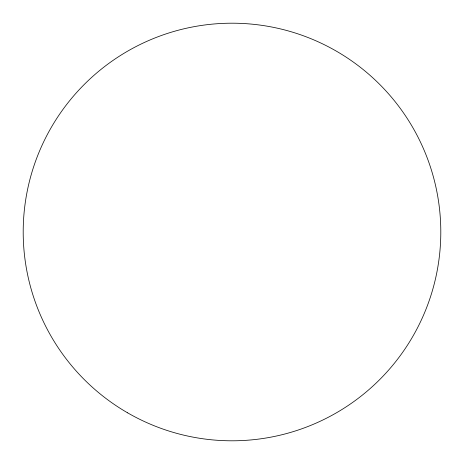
<?xml version="1.0" encoding="UTF-8"?>
<svg xmlns="http://www.w3.org/2000/svg" width="464" height="464" viewBox="0 0 464 464"><rect width="100%" height="100%" fill="white"/><g stroke="black" fill="none" stroke-linecap="round" stroke-linejoin="round"><path stroke-width="0.7" d="M127.6 412.827A208.8 208.8 0 0 0 440.8 232A208.8 208.8 0 0 0 127.6 51.173A208.8 208.8 0 0 0 127.6 412.827"/></g></svg>
